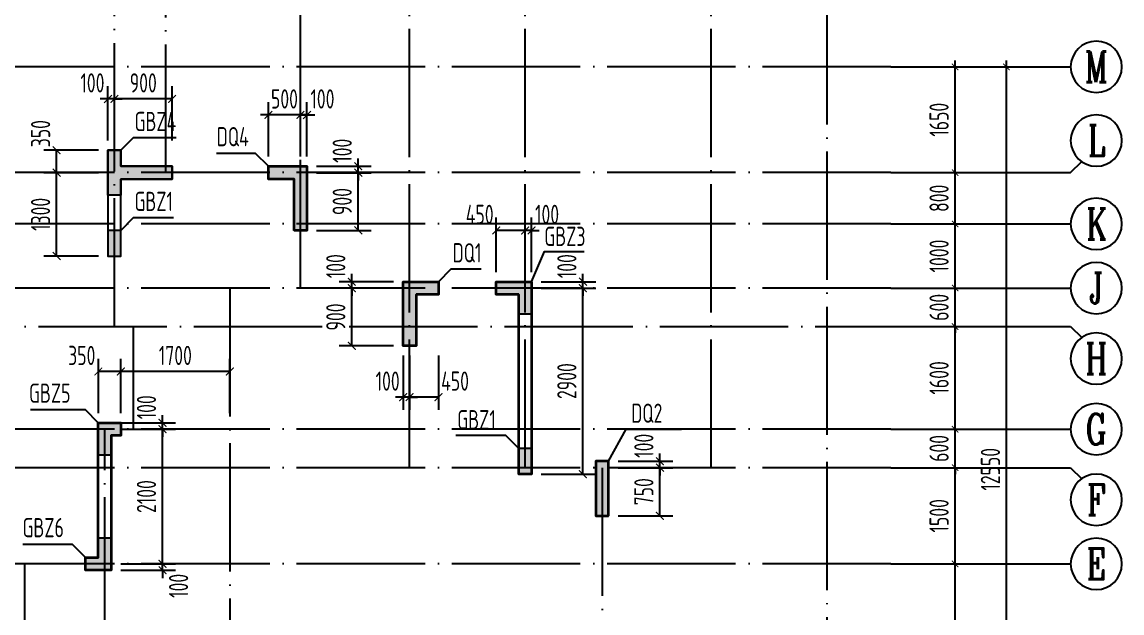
# Model space of a CAD drawing. Extents: x -668857 to 185752, y -270966 to 286822.
# Drawn here: x -280651 to -263512, y -70675 to -61459 of the extents above; entities that cross this region are included whole.
import ezdxf
from ezdxf.enums import TextEntityAlignment as Align

# ---------------------------------------------------------------- set-up
doc = ezdxf.new("R2010")
doc.units = 0
doc.header["$LTSCALE"] = 1000
doc.linetypes.add('DOTE', pattern=[2.42, 2, -0.2, 0.02, -0.2])
doc.layers.get('0').update_dxf_attribs({"linetype": 'CONTINUOUS'})
doc.layers.get('DEFPOINTS').update_dxf_attribs({"linetype": 'CONTINUOUS'})
for name, color, linetype in [('A-AXIS', 1, 'CONTINUOUS'), ('A-DOTE', 10, 'DOTE'), ('AXIS_NUM', 7, 'CONTINUOUS'), ('S-Q墙实线', 6, 'CONTINUOUS'), ('S-Q墙标注', 3, 'CONTINUOUS'), ('S-X详图填充', 252, 'CONTINUOUS'), ('S-X详图实线', 4, 'CONTINUOUS'), ('S-Y一般标注', 3, 'CONTINUOUS'), ('S-Z柱编号', 6, 'CONTINUOUS')]:
    doc.layers.add(name, color=color, linetype=linetype)
doc.styles.add('TSSD_Axis', font='complex.shx', dxfattribs={"width": 0.7, "bigfont": 'hztxt.shx'})
doc.styles.add('TSSD_DIMENSION', font='Tssdeng.shx', dxfattribs={"width": 0.7, "bigfont": 'tssdchn.shx'})
doc.styles.add('TSSD_REIN', font='tssdeng.shx', dxfattribs={"width": 0.7, "height": 300, "bigfont": 'tssdchn.shx'})
doc.styles.add('结构文字', font='zstxt.shx', dxfattribs={"width": 0.7, "bigfont": 'zshz.shx'})
doc.dimstyles.new('STRUCK', dxfattribs={"dimtxt": 400, "dimasz": 121, "dimexe": 200, "dimexo": 150, "dimgap": 115, "dimtad": 1, "dimdec": 0, "dimdsep": 46, "dimtxsty": '结构文字', "dimblk": 'ARCHTICK', "dimcen": 400, "dimclrd": 3, "dimclre": 3, "dimclrt": 7, "dimadec": 0, "dimazin": 0, "dimtfac": 1, "dimtdec": 0, "dimtix": 1, "dimtmove": 2, "dimatfit": 3, "dimldrblk": '_DIMX', "dimfxl": 1, "dimtolj": 1, "dimtzin": 0, "dimarcsym": 0})
doc.dimstyles.new('TSSD_100_100', dxfattribs={"dimtxt": 300, "dimasz": 100, "dimexe": 100, "dimexo": 250, "dimgap": 100, "dimtad": 1, "dimdec": 0, "dimzin": 0, "dimdsep": 46, "dimtxsty": 'TSSD_DIMENSION', "dimblk": 'ARCHTICK', "dimcen": 0, "dimdle": 100, "dimclrt": 7, "dimadec": 0, "dimazin": 0, "dimtfac": 1, "dimtdec": 0, "dimtix": 1, "dimtmove": 2, "dimatfit": 3, "dimldrblk": 'ARCHTICK', "dimfxl": 1, "dimtolj": 1, "dimtzin": 0, "dimarcsym": 0})

# ---------------------------------------------------------------- blocks, each defined once
blk = doc.blocks.new('ts_axno')
at = {"color": 0, "linetype": 'ByBlock', "lineweight": -2}
blk.add_circle((0, 0), 0.5, dxfattribs=at)
at = {"color": 0, "linetype": 'ByBlock', "lineweight": -2, "style": 'TSSD_Axis', "width": 0.7}
blk.add_attdef('A', text='', height=0.6, dxfattribs=at).set_placement((0, 0), align=Align.MIDDLE_CENTER)
blk = doc.blocks.new('_ArchTick')
at = {"color": 0, "linetype": 'ByBlock', "const_width": 0.15}
blk.add_lwpolyline([(-0.5, -0.5), (0.5, 0.5)], dxfattribs=at)
blk = doc.blocks.new('*D208')
at = {"layer": 'DEFPOINTS', "color": 0, "transparency": 16777216}
for p in [(55600, 10900), (56600, 10900), (55600, 9400)]:
    blk.add_point(p, dxfattribs=at)
at = {"layer": 'S-Y一般标注', "color": 0, "lineweight": -2, "transparency": 16777216}
for p, q in [((56600, 9300), (56600, 11000)), ((55850, 10900), (56700, 10900)), ((55850, 9400), (56700, 9400))]:
    blk.add_line(p, q, dxfattribs=at)
at = {"layer": 'S-Y一般标注', "color": 0, "lineweight": -2, "transparency": 16777216, "xscale": 100, "yscale": 100, "zscale": 100}
for p, rotation in [((56600, 10900), 90), ((56600, 9400), 270)]:
    blk.add_blockref('_ArchTick', p, dxfattribs=dict(at, rotation=rotation))
at = {"layer": 'S-Y一般标注', "color": 7, "transparency": 16777216, "insert": (56350, 10150), "char_height": 300, "attachment_point": 5, "rotation": 90, "style": 'TSSD_DIMENSION'}
blk.add_mtext('\\A1;1500', dxfattribs=at)
blk = doc.blocks.new('*D209')
at = {"layer": 'DEFPOINTS', "color": 0, "transparency": 16777216}
for p in [(55600, 11500), (56600, 11500), (55600, 10900)]:
    blk.add_point(p, dxfattribs=at)
at = {"layer": 'S-Y一般标注', "color": 0, "lineweight": -2, "transparency": 16777216}
for p, q in [((55850, 11500), (56700, 11500)), ((56600, 11500), (56600, 11600)), ((56600, 10900), (56600, 11500)), ((55850, 10900), (56700, 10900)), ((56600, 10900), (56600, 10800))]:
    blk.add_line(p, q, dxfattribs=at)
at = {"layer": 'S-Y一般标注', "color": 0, "lineweight": -2, "transparency": 16777216, "xscale": 100, "yscale": 100, "zscale": 100}
for p, rotation in [((56600, 11500), 270), ((56600, 10900), 90)]:
    blk.add_blockref('_ArchTick', p, dxfattribs=dict(at, rotation=rotation))
at = {"layer": 'S-Y一般标注', "color": 7, "transparency": 16777216, "insert": (56350, 11200), "char_height": 300, "attachment_point": 5, "rotation": 90, "style": 'TSSD_DIMENSION'}
blk.add_mtext('\\A1;600', dxfattribs=at)
blk = doc.blocks.new('*D210')
at = {"layer": 'DEFPOINTS', "color": 0, "transparency": 16777216}
for p in [(55600, 13100), (56600, 13100), (55600, 11500)]:
    blk.add_point(p, dxfattribs=at)
at = {"layer": 'S-Y一般标注', "color": 0, "lineweight": -2, "transparency": 16777216}
for p, q in [((56600, 11400), (56600, 13200)), ((55850, 13100), (56700, 13100)), ((55850, 11500), (56700, 11500))]:
    blk.add_line(p, q, dxfattribs=at)
at = {"layer": 'S-Y一般标注', "color": 0, "lineweight": -2, "transparency": 16777216, "xscale": 100, "yscale": 100, "zscale": 100}
for p, rotation in [((56600, 13100), 90), ((56600, 11500), 270)]:
    blk.add_blockref('_ArchTick', p, dxfattribs=dict(at, rotation=rotation))
at = {"layer": 'S-Y一般标注', "color": 7, "transparency": 16777216, "insert": (56350, 12300), "char_height": 300, "attachment_point": 5, "rotation": 90, "style": 'TSSD_DIMENSION'}
blk.add_mtext('\\A1;1600', dxfattribs=at)
blk = doc.blocks.new('*D211')
at = {"layer": 'DEFPOINTS', "color": 0, "transparency": 16777216}
for p in [(55600, 13700), (56600, 13700), (55600, 13100)]:
    blk.add_point(p, dxfattribs=at)
at = {"layer": 'S-Y一般标注', "color": 0, "lineweight": -2, "transparency": 16777216}
for p, q in [((56600, 13700), (56600, 13800)), ((55850, 13700), (56700, 13700)), ((56600, 13100), (56600, 13700)), ((55850, 13100), (56700, 13100)), ((56600, 13100), (56600, 13000))]:
    blk.add_line(p, q, dxfattribs=at)
at = {"layer": 'S-Y一般标注', "color": 0, "lineweight": -2, "transparency": 16777216, "xscale": 100, "yscale": 100, "zscale": 100}
for p, rotation in [((56600, 13700), 270), ((56600, 13100), 90)]:
    blk.add_blockref('_ArchTick', p, dxfattribs=dict(at, rotation=rotation))
at = {"layer": 'S-Y一般标注', "color": 7, "transparency": 16777216, "insert": (56350, 13400), "char_height": 300, "attachment_point": 5, "rotation": 90, "style": 'TSSD_DIMENSION'}
blk.add_mtext('\\A1;600', dxfattribs=at)
blk = doc.blocks.new('*D212')
at = {"layer": 'DEFPOINTS', "color": 0, "transparency": 16777216}
for p in [(55600, 14700), (56600, 14700), (55600, 13700)]:
    blk.add_point(p, dxfattribs=at)
at = {"layer": 'S-Y一般标注', "color": 0, "lineweight": -2, "transparency": 16777216}
for p, q in [((56600, 13600), (56600, 14800)), ((55850, 14700), (56700, 14700)), ((55850, 13700), (56700, 13700))]:
    blk.add_line(p, q, dxfattribs=at)
at = {"layer": 'S-Y一般标注', "color": 0, "lineweight": -2, "transparency": 16777216, "xscale": 100, "yscale": 100, "zscale": 100}
for p, rotation in [((56600, 14700), 90), ((56600, 13700), 270)]:
    blk.add_blockref('_ArchTick', p, dxfattribs=dict(at, rotation=rotation))
at = {"layer": 'S-Y一般标注', "color": 7, "transparency": 16777216, "insert": (56350, 14200), "char_height": 300, "attachment_point": 5, "rotation": 90, "style": 'TSSD_DIMENSION'}
blk.add_mtext('\\A1;1000', dxfattribs=at)
blk = doc.blocks.new('*D213')
at = {"layer": 'DEFPOINTS', "color": 0, "transparency": 16777216}
for p in [(55600, 17150), (57400, 17150), (55600, 4600)]:
    blk.add_point(p, dxfattribs=at)
at = {"layer": 'S-Y一般标注', "color": 0, "lineweight": -2, "transparency": 16777216}
for p, q in [((55850, 17150), (57500, 17150)), ((57400, 4500), (57400, 17250)), ((55850, 4600), (57500, 4600))]:
    blk.add_line(p, q, dxfattribs=at)
at = {"layer": 'S-Y一般标注', "color": 0, "lineweight": -2, "transparency": 16777216, "xscale": 100, "yscale": 100, "zscale": 100}
for p, rotation in [((57400, 17150), 90), ((57400, 4600), 270)]:
    blk.add_blockref('_ArchTick', p, dxfattribs=dict(at, rotation=rotation))
at = {"layer": 'S-Y一般标注', "color": 7, "transparency": 16777216, "insert": (57150, 10875), "char_height": 300, "attachment_point": 5, "rotation": 90, "style": 'TSSD_DIMENSION'}
blk.add_mtext('\\A1;12550', dxfattribs=at)
blk = doc.blocks.new('*D214')
at = {"layer": 'DEFPOINTS', "color": 0, "transparency": 16777216}
for p in [(55600, 15500), (56600, 15500), (55600, 14700)]:
    blk.add_point(p, dxfattribs=at)
at = {"layer": 'S-Y一般标注', "color": 0, "lineweight": -2, "transparency": 16777216}
for p, q in [((56600, 14600), (56600, 15600)), ((55850, 15500), (56700, 15500)), ((55850, 14700), (56700, 14700))]:
    blk.add_line(p, q, dxfattribs=at)
at = {"layer": 'S-Y一般标注', "color": 0, "lineweight": -2, "transparency": 16777216, "xscale": 100, "yscale": 100, "zscale": 100}
for p, rotation in [((56600, 15500), 90), ((56600, 14700), 270)]:
    blk.add_blockref('_ArchTick', p, dxfattribs=dict(at, rotation=rotation))
at = {"layer": 'S-Y一般标注', "color": 7, "transparency": 16777216, "insert": (56350, 15100), "char_height": 300, "attachment_point": 5, "rotation": 90, "style": 'TSSD_DIMENSION'}
blk.add_mtext('\\A1;800', dxfattribs=at)
blk = doc.blocks.new('*D216')
at = {"layer": 'DEFPOINTS', "color": 0, "transparency": 16777216}
for p in [(55600, 9400), (56600, 9400), (55600, 6400)]:
    blk.add_point(p, dxfattribs=at)
at = {"layer": 'S-Y一般标注', "color": 0, "lineweight": -2, "transparency": 16777216}
for p, q in [((56600, 6300), (56600, 9500)), ((55850, 9400), (56700, 9400)), ((55850, 6400), (56700, 6400))]:
    blk.add_line(p, q, dxfattribs=at)
at = {"layer": 'S-Y一般标注', "color": 0, "lineweight": -2, "transparency": 16777216, "xscale": 100, "yscale": 100, "zscale": 100}
for p, rotation in [((56600, 9400), 90), ((56600, 6400), 270)]:
    blk.add_blockref('_ArchTick', p, dxfattribs=dict(at, rotation=rotation))
at = {"layer": 'S-Y一般标注', "color": 7, "transparency": 16777216, "insert": (56350, 7900), "char_height": 300, "attachment_point": 5, "rotation": 90, "style": 'TSSD_DIMENSION'}
blk.add_mtext('\\A1;3000', dxfattribs=at)
blk = doc.blocks.new('*D217')
at = {"layer": 'DEFPOINTS', "color": 0, "transparency": 16777216}
for p in [(55600, 17150), (56600, 17150), (55600, 15500)]:
    blk.add_point(p, dxfattribs=at)
at = {"layer": 'S-Y一般标注', "color": 0, "lineweight": -2, "transparency": 16777216}
for p, q in [((55850, 17150), (56700, 17150)), ((56600, 15400), (56600, 17250)), ((55850, 15500), (56700, 15500))]:
    blk.add_line(p, q, dxfattribs=at)
at = {"layer": 'S-Y一般标注', "color": 0, "lineweight": -2, "transparency": 16777216, "xscale": 100, "yscale": 100, "zscale": 100}
for p, rotation in [((56600, 17150), 90), ((56600, 15500), 270)]:
    blk.add_blockref('_ArchTick', p, dxfattribs=dict(at, rotation=rotation))
at = {"layer": 'S-Y一般标注', "color": 7, "transparency": 16777216, "insert": (56350, 16325), "char_height": 300, "attachment_point": 5, "rotation": 90, "style": 'TSSD_DIMENSION'}
blk.add_mtext('\\A1;1650', dxfattribs=at)
blk = doc.blocks.new('*D3540')
at = {"layer": 'DEFPOINTS', "color": 0, "transparency": 16777216}
for p in [(-272712, -65609), (-271912, -65609), (-272712, -68509)]:
    blk.add_point(p, dxfattribs=at)
at = {"layer": 'S-Q墙标注', "color": 3, "lineweight": -2, "transparency": 16777216}
for p, q in [((-272562, -65609), (-271712, -65609)), ((-271912, -68509), (-271912, -65609)), ((-272562, -68509), (-271712, -68509))]:
    blk.add_line(p, q, dxfattribs=at)
at = {"layer": 'S-Q墙标注', "color": 3, "lineweight": -2, "transparency": 16777216, "xscale": 121, "yscale": 121, "zscale": 121}
for p, rotation in [((-271912, -65609), 90), ((-271912, -68509), 270)]:
    blk.add_blockref('_ArchTick', p, dxfattribs=dict(at, rotation=rotation))
at = {"layer": 'S-Q墙标注', "color": 7, "transparency": 16777216, "insert": (-272162, -67059), "char_height": 300, "attachment_point": 5, "rotation": 90, "style": 'TSSD_REIN'}
blk.add_mtext('\\A1;2900', dxfattribs=at)
blk = doc.blocks.new('_DIMX')
blk.add_line((-150, 0), (150, 0))
at = {"const_width": 50}
blk.add_lwpolyline([(-70, -70), (70, 70)], dxfattribs=at)
blk = doc.blocks.new('*D3541')
at = {"layer": 'DEFPOINTS', "color": 0, "transparency": 16777216}
for p in [(-272712, -65509), (-272712, -65609), (-271912, -65509)]:
    blk.add_point(p, dxfattribs=at)
at = {"layer": 'S-Q墙标注', "color": 3, "lineweight": -2, "transparency": 16777216}
for p, q in [((-271912, -65509), (-271912, -65388)), ((-272562, -65509), (-271712, -65509)), ((-272562, -65609), (-271712, -65609)), ((-271912, -65609), (-271912, -65509)), ((-271912, -65609), (-271912, -65730))]:
    blk.add_line(p, q, dxfattribs=at)
at = {"layer": 'S-Q墙标注', "color": 3, "lineweight": -2, "transparency": 16777216, "xscale": 121, "yscale": 121, "zscale": 121}
for p, rotation in [((-271912, -65509), 270), ((-271912, -65609), 90)]:
    blk.add_blockref('_ArchTick', p, dxfattribs=dict(at, rotation=rotation))
at = {"layer": 'S-Q墙标注', "color": 7, "transparency": 16777216, "insert": (-272162, -65267), "char_height": 300, "attachment_point": 5, "rotation": 90, "style": 'TSSD_REIN'}
blk.add_mtext('\\A1;100', dxfattribs=at)
blk = doc.blocks.new('*D3542')
at = {"layer": 'DEFPOINTS', "color": 0, "transparency": 16777216}
for p in [(-272812, -64709), (-272812, -65509), (-272712, -65509)]:
    blk.add_point(p, dxfattribs=at)
at = {"layer": 'S-Q墙标注', "color": 3, "lineweight": -2, "transparency": 16777216}
for p, q in [((-272812, -65359), (-272812, -64509)), ((-272712, -65359), (-272712, -64509)), ((-272812, -64709), (-272933, -64709)), ((-272712, -64709), (-272812, -64709)), ((-272712, -64709), (-272591, -64709))]:
    blk.add_line(p, q, dxfattribs=at)
at = {"layer": 'S-Q墙标注', "color": 3, "lineweight": -2, "transparency": 16777216, "xscale": 121, "yscale": 121, "zscale": 121}
blk.add_blockref('_ArchTick', (-272812, -64709), dxfattribs=at)
at = {"layer": 'S-Q墙标注', "color": 3, "lineweight": -2, "transparency": 16777216, "xscale": 121, "yscale": 121, "zscale": 121, "rotation": 180}
blk.add_blockref('_ArchTick', (-272712, -64709), dxfattribs=at)
at = {"layer": 'S-Q墙标注', "color": 7, "transparency": 16777216, "insert": (-272470, -64459), "char_height": 300, "attachment_point": 5, "style": 'TSSD_REIN'}
blk.add_mtext('\\A1;100', dxfattribs=at)
blk = doc.blocks.new('*D3543')
at = {"layer": 'DEFPOINTS', "color": 0, "transparency": 16777216}
for p in [(-273262, -64709), (-273262, -65509), (-272812, -65509)]:
    blk.add_point(p, dxfattribs=at)
at = {"layer": 'S-Q墙标注', "color": 3, "lineweight": -2, "transparency": 16777216}
for p, q in [((-273262, -65359), (-273262, -64509)), ((-272812, -65359), (-272812, -64509)), ((-272812, -64709), (-273262, -64709))]:
    blk.add_line(p, q, dxfattribs=at)
at = {"layer": 'S-Q墙标注', "color": 3, "lineweight": -2, "transparency": 16777216, "xscale": 121, "yscale": 121, "zscale": 121, "rotation": 180}
blk.add_blockref('_ArchTick', (-273262, -64709), dxfattribs=at)
at = {"layer": 'S-Q墙标注', "color": 3, "lineweight": -2, "transparency": 16777216, "xscale": 121, "yscale": 121, "zscale": 121}
blk.add_blockref('_ArchTick', (-272812, -64709), dxfattribs=at)
at = {"layer": 'S-Q墙标注', "color": 7, "transparency": 16777216, "insert": (-273520, -64459), "char_height": 300, "attachment_point": 5, "style": 'TSSD_REIN'}
blk.add_mtext('\\A1;450', dxfattribs=at)
blk = doc.blocks.new('*D3544')
at = {"layer": 'DEFPOINTS', "color": 0, "transparency": 16777216}
for p in [(-275512, -65609), (-274712, -65609), (-274712, -66509)]:
    blk.add_point(p, dxfattribs=at)
at = {"layer": 'S-Q墙标注', "color": 3, "lineweight": -2, "transparency": 16777216}
for p, q in [((-274862, -65609), (-275712, -65609)), ((-275512, -66509), (-275512, -65609)), ((-274862, -66509), (-275712, -66509))]:
    blk.add_line(p, q, dxfattribs=at)
at = {"layer": 'S-Q墙标注', "color": 3, "lineweight": -2, "transparency": 16777216, "xscale": 121, "yscale": 121, "zscale": 121}
for p, rotation in [((-275512, -65609), 90), ((-275512, -66509), 270)]:
    blk.add_blockref('_ArchTick', p, dxfattribs=dict(at, rotation=rotation))
at = {"layer": 'S-Q墙标注', "color": 7, "transparency": 16777216, "insert": (-275762, -66059), "char_height": 300, "attachment_point": 5, "rotation": 90, "style": 'TSSD_REIN'}
blk.add_mtext('\\A1;900', dxfattribs=at)
blk = doc.blocks.new('*D3545')
at = {"layer": 'DEFPOINTS', "color": 0, "transparency": 16777216}
for p in [(-275512, -65509), (-274712, -65509), (-274712, -65609)]:
    blk.add_point(p, dxfattribs=at)
at = {"layer": 'S-Q墙标注', "color": 3, "lineweight": -2, "transparency": 16777216}
for p, q in [((-275512, -65509), (-275512, -65388)), ((-274862, -65509), (-275712, -65509)), ((-274862, -65609), (-275712, -65609)), ((-275512, -65609), (-275512, -65509)), ((-275512, -65609), (-275512, -65730))]:
    blk.add_line(p, q, dxfattribs=at)
at = {"layer": 'S-Q墙标注', "color": 3, "lineweight": -2, "transparency": 16777216, "xscale": 121, "yscale": 121, "zscale": 121}
for p, rotation in [((-275512, -65509), 270), ((-275512, -65609), 90)]:
    blk.add_blockref('_ArchTick', p, dxfattribs=dict(at, rotation=rotation))
at = {"layer": 'S-Q墙标注', "color": 7, "transparency": 16777216, "insert": (-275762, -65267), "char_height": 300, "attachment_point": 5, "rotation": 90, "style": 'TSSD_REIN'}
blk.add_mtext('\\A1;100', dxfattribs=at)
blk = doc.blocks.new('*D3546')
at = {"layer": 'DEFPOINTS', "color": 0, "transparency": 16777216}
for p in [(-274612, -66509), (-274162, -66509), (-274612, -67309)]:
    blk.add_point(p, dxfattribs=at)
at = {"layer": 'S-Q墙标注', "color": 3, "lineweight": -2, "transparency": 16777216}
for p, q in [((-274612, -66659), (-274612, -67509)), ((-274162, -66659), (-274162, -67509)), ((-274162, -67309), (-274612, -67309))]:
    blk.add_line(p, q, dxfattribs=at)
at = {"layer": 'S-Q墙标注', "color": 3, "lineweight": -2, "transparency": 16777216, "xscale": 121, "yscale": 121, "zscale": 121, "rotation": 180}
blk.add_blockref('_ArchTick', (-274612, -67309), dxfattribs=at)
at = {"layer": 'S-Q墙标注', "color": 3, "lineweight": -2, "transparency": 16777216, "xscale": 121, "yscale": 121, "zscale": 121}
blk.add_blockref('_ArchTick', (-274162, -67309), dxfattribs=at)
at = {"layer": 'S-Q墙标注', "color": 7, "transparency": 16777216, "insert": (-273904, -67059), "char_height": 300, "attachment_point": 5, "style": 'TSSD_REIN'}
blk.add_mtext('\\A1;450', dxfattribs=at)
blk = doc.blocks.new('*D3547')
at = {"layer": 'DEFPOINTS', "color": 0, "transparency": 16777216}
for p in [(-274712, -66509), (-274612, -66509), (-274712, -67309)]:
    blk.add_point(p, dxfattribs=at)
at = {"layer": 'S-Q墙标注', "color": 3, "lineweight": -2, "transparency": 16777216}
for p, q in [((-274712, -66659), (-274712, -67509)), ((-274612, -66659), (-274612, -67509)), ((-274712, -67309), (-274833, -67309)), ((-274612, -67309), (-274712, -67309)), ((-274612, -67309), (-274491, -67309))]:
    blk.add_line(p, q, dxfattribs=at)
at = {"layer": 'S-Q墙标注', "color": 3, "lineweight": -2, "transparency": 16777216, "xscale": 121, "yscale": 121, "zscale": 121}
blk.add_blockref('_ArchTick', (-274712, -67309), dxfattribs=at)
at = {"layer": 'S-Q墙标注', "color": 3, "lineweight": -2, "transparency": 16777216, "xscale": 121, "yscale": 121, "zscale": 121, "rotation": 180}
blk.add_blockref('_ArchTick', (-274612, -67309), dxfattribs=at)
at = {"layer": 'S-Q墙标注', "color": 7, "transparency": 16777216, "insert": (-274954, -67059), "char_height": 300, "attachment_point": 5, "style": 'TSSD_REIN'}
blk.add_mtext('\\A1;100', dxfattribs=at)
blk = doc.blocks.new('*D3548')
at = {"layer": 'DEFPOINTS', "color": 0, "transparency": 16777216}
for p in [(-276212, -63809), (-275412, -63809), (-276212, -64709)]:
    blk.add_point(p, dxfattribs=at)
at = {"layer": 'S-Q墙标注', "color": 3, "lineweight": -2, "transparency": 16777216}
for p, q in [((-276062, -63809), (-275212, -63809)), ((-275412, -64709), (-275412, -63809)), ((-276062, -64709), (-275212, -64709))]:
    blk.add_line(p, q, dxfattribs=at)
at = {"layer": 'S-Q墙标注', "color": 3, "lineweight": -2, "transparency": 16777216, "xscale": 121, "yscale": 121, "zscale": 121}
for p, rotation in [((-275412, -63809), 90), ((-275412, -64709), 270)]:
    blk.add_blockref('_ArchTick', p, dxfattribs=dict(at, rotation=rotation))
at = {"layer": 'S-Q墙标注', "color": 7, "transparency": 16777216, "insert": (-275662, -64259), "char_height": 300, "attachment_point": 5, "rotation": 90, "style": 'TSSD_REIN'}
blk.add_mtext('\\A1;900', dxfattribs=at)
blk = doc.blocks.new('*D3549')
at = {"layer": 'DEFPOINTS', "color": 0, "transparency": 16777216}
for p in [(-276212, -63709), (-275412, -63709), (-276212, -63809)]:
    blk.add_point(p, dxfattribs=at)
at = {"layer": 'S-Q墙标注', "color": 3, "lineweight": -2, "transparency": 16777216}
for p, q in [((-276062, -63709), (-275212, -63709)), ((-275412, -63709), (-275412, -63588)), ((-275412, -63809), (-275412, -63709)), ((-276062, -63809), (-275212, -63809)), ((-275412, -63809), (-275412, -63930))]:
    blk.add_line(p, q, dxfattribs=at)
at = {"layer": 'S-Q墙标注', "color": 3, "lineweight": -2, "transparency": 16777216, "xscale": 121, "yscale": 121, "zscale": 121}
for p, rotation in [((-275412, -63709), 270), ((-275412, -63809), 90)]:
    blk.add_blockref('_ArchTick', p, dxfattribs=dict(at, rotation=rotation))
at = {"layer": 'S-Q墙标注', "color": 7, "transparency": 16777216, "insert": (-275662, -63467), "char_height": 300, "attachment_point": 5, "rotation": 90, "style": 'TSSD_REIN'}
blk.add_mtext('\\A1;100', dxfattribs=at)
blk = doc.blocks.new('*D3550')
at = {"layer": 'DEFPOINTS', "color": 0, "transparency": 16777216}
for p in [(-276312, -62909), (-276312, -63709), (-276212, -63709)]:
    blk.add_point(p, dxfattribs=at)
at = {"layer": 'S-Q墙标注', "color": 3, "lineweight": -2, "transparency": 16777216}
for p, q in [((-276312, -63559), (-276312, -62709)), ((-276212, -63559), (-276212, -62709)), ((-276312, -62909), (-276433, -62909)), ((-276212, -62909), (-276312, -62909)), ((-276212, -62909), (-276091, -62909))]:
    blk.add_line(p, q, dxfattribs=at)
at = {"layer": 'S-Q墙标注', "color": 3, "lineweight": -2, "transparency": 16777216, "xscale": 121, "yscale": 121, "zscale": 121}
blk.add_blockref('_ArchTick', (-276312, -62909), dxfattribs=at)
at = {"layer": 'S-Q墙标注', "color": 3, "lineweight": -2, "transparency": 16777216, "xscale": 121, "yscale": 121, "zscale": 121, "rotation": 180}
blk.add_blockref('_ArchTick', (-276212, -62909), dxfattribs=at)
at = {"layer": 'S-Q墙标注', "color": 7, "transparency": 16777216, "insert": (-275970, -62659), "char_height": 300, "attachment_point": 5, "style": 'TSSD_REIN'}
blk.add_mtext('\\A1;100', dxfattribs=at)
blk = doc.blocks.new('*D3551')
at = {"layer": 'DEFPOINTS', "color": 0, "transparency": 16777216}
for p in [(-276812, -62909), (-276812, -63709), (-276312, -63709)]:
    blk.add_point(p, dxfattribs=at)
at = {"layer": 'S-Q墙标注', "color": 3, "lineweight": -2, "transparency": 16777216}
for p, q in [((-276812, -63559), (-276812, -62709)), ((-276312, -63559), (-276312, -62709)), ((-276812, -62909), (-276933, -62909)), ((-276312, -62909), (-276812, -62909)), ((-276312, -62909), (-276191, -62909))]:
    blk.add_line(p, q, dxfattribs=at)
at = {"layer": 'S-Q墙标注', "color": 3, "lineweight": -2, "transparency": 16777216, "xscale": 121, "yscale": 121, "zscale": 121}
blk.add_blockref('_ArchTick', (-276812, -62909), dxfattribs=at)
at = {"layer": 'S-Q墙标注', "color": 3, "lineweight": -2, "transparency": 16777216, "xscale": 121, "yscale": 121, "zscale": 121, "rotation": 180}
blk.add_blockref('_ArchTick', (-276312, -62909), dxfattribs=at)
at = {"layer": 'S-Q墙标注', "color": 7, "transparency": 16777216, "insert": (-276562, -62659), "char_height": 300, "attachment_point": 5, "style": 'TSSD_REIN'}
blk.add_mtext('\\A1;500', dxfattribs=at)
blk = doc.blocks.new('*D3552')
at = {"layer": 'DEFPOINTS', "color": 0, "transparency": 16777216}
for p in [(-279262, -69909), (-278462, -69909), (-279262, -70009)]:
    blk.add_point(p, dxfattribs=at)
at = {"layer": 'S-Q墙标注', "color": 3, "lineweight": -2, "transparency": 16777216}
for p, q in [((-279112, -69909), (-278262, -69909)), ((-278462, -69909), (-278462, -69788)), ((-278462, -70009), (-278462, -69909)), ((-279112, -70009), (-278262, -70009)), ((-278462, -70009), (-278462, -70130))]:
    blk.add_line(p, q, dxfattribs=at)
at = {"layer": 'S-Q墙标注', "color": 3, "lineweight": -2, "transparency": 16777216, "xscale": 121, "yscale": 121, "zscale": 121}
for p, rotation in [((-278462, -69909), 270), ((-278462, -70009), 90)]:
    blk.add_blockref('_ArchTick', p, dxfattribs=dict(at, rotation=rotation))
at = {"layer": 'S-Q墙标注', "color": 7, "transparency": 16777216, "insert": (-278212, -70251), "char_height": 300, "attachment_point": 5, "rotation": 90, "style": 'TSSD_REIN'}
blk.add_mtext('\\A1;100', dxfattribs=at)
blk = doc.blocks.new('*D3553')
at = {"layer": 'DEFPOINTS', "color": 0, "transparency": 16777216}
for p in [(-279262, -67809), (-278462, -67809), (-279262, -69909)]:
    blk.add_point(p, dxfattribs=at)
at = {"layer": 'S-Q墙标注', "color": 3, "lineweight": -2, "transparency": 16777216}
for p, q in [((-279112, -67809), (-278262, -67809)), ((-278462, -69909), (-278462, -67809)), ((-279112, -69909), (-278262, -69909))]:
    blk.add_line(p, q, dxfattribs=at)
at = {"layer": 'S-Q墙标注', "color": 3, "lineweight": -2, "transparency": 16777216, "xscale": 121, "yscale": 121, "zscale": 121}
for p, rotation in [((-278462, -67809), 90), ((-278462, -69909), 270)]:
    blk.add_blockref('_ArchTick', p, dxfattribs=dict(at, rotation=rotation))
at = {"layer": 'S-Q墙标注', "color": 7, "transparency": 16777216, "insert": (-278712, -68859), "char_height": 300, "attachment_point": 5, "rotation": 90, "style": 'TSSD_REIN'}
blk.add_mtext('\\A1;2100', dxfattribs=at)
blk = doc.blocks.new('*D3554')
at = {"layer": 'DEFPOINTS', "color": 0, "transparency": 16777216}
for p in [(-279262, -67709), (-279262, -67809), (-278462, -67709)]:
    blk.add_point(p, dxfattribs=at)
at = {"layer": 'S-Q墙标注', "color": 3, "lineweight": -2, "transparency": 16777216}
for p, q in [((-278462, -67709), (-278462, -67588)), ((-279112, -67709), (-278262, -67709)), ((-279112, -67809), (-278262, -67809)), ((-278462, -67809), (-278462, -67709)), ((-278462, -67809), (-278462, -67930))]:
    blk.add_line(p, q, dxfattribs=at)
at = {"layer": 'S-Q墙标注', "color": 3, "lineweight": -2, "transparency": 16777216, "xscale": 121, "yscale": 121, "zscale": 121}
for p, rotation in [((-278462, -67709), 270), ((-278462, -67809), 90)]:
    blk.add_blockref('_ArchTick', p, dxfattribs=dict(at, rotation=rotation))
at = {"layer": 'S-Q墙标注', "color": 7, "transparency": 16777216, "insert": (-278712, -67467), "char_height": 300, "attachment_point": 5, "rotation": 90, "style": 'TSSD_REIN'}
blk.add_mtext('\\A1;100', dxfattribs=at)
blk = doc.blocks.new('*D3596')
at = {"layer": 'DEFPOINTS', "color": 0, "transparency": 16777216}
for p in [(-271512, -68309), (-270712, -68309), (-271512, -68409)]:
    blk.add_point(p, dxfattribs=at)
at = {"layer": 'S-Q墙标注', "color": 3, "lineweight": -2, "transparency": 16777216}
for p, q in [((-270712, -68309), (-270712, -68188)), ((-271362, -68309), (-270512, -68309)), ((-270712, -68409), (-270712, -68309)), ((-271362, -68409), (-270512, -68409)), ((-270712, -68409), (-270712, -68530))]:
    blk.add_line(p, q, dxfattribs=at)
at = {"layer": 'S-Q墙标注', "color": 3, "lineweight": -2, "transparency": 16777216, "xscale": 121, "yscale": 121, "zscale": 121}
for p, rotation in [((-270712, -68309), 270), ((-270712, -68409), 90)]:
    blk.add_blockref('_ArchTick', p, dxfattribs=dict(at, rotation=rotation))
at = {"layer": 'S-Q墙标注', "color": 7, "transparency": 16777216, "insert": (-270962, -68067), "char_height": 300, "attachment_point": 5, "rotation": 90, "style": 'TSSD_REIN'}
blk.add_mtext('\\A1;100', dxfattribs=at)
blk = doc.blocks.new('*D3597')
at = {"layer": 'DEFPOINTS', "color": 0, "transparency": 16777216}
for p in [(-271512, -68409), (-270712, -68409), (-271512, -69159)]:
    blk.add_point(p, dxfattribs=at)
at = {"layer": 'S-Q墙标注', "color": 3, "lineweight": -2, "transparency": 16777216}
for p, q in [((-271362, -68409), (-270512, -68409)), ((-270712, -69159), (-270712, -68409)), ((-271362, -69159), (-270512, -69159))]:
    blk.add_line(p, q, dxfattribs=at)
at = {"layer": 'S-Q墙标注', "color": 3, "lineweight": -2, "transparency": 16777216, "xscale": 121, "yscale": 121, "zscale": 121}
for p, rotation in [((-270712, -68409), 90), ((-270712, -69159), 270)]:
    blk.add_blockref('_ArchTick', p, dxfattribs=dict(at, rotation=rotation))
at = {"layer": 'S-Q墙标注', "color": 7, "transparency": 16777216, "insert": (-270962, -68784), "char_height": 300, "attachment_point": 5, "rotation": 90, "style": 'TSSD_REIN'}
blk.add_mtext('\\A1;750', dxfattribs=at)
blk = doc.blocks.new('*D3618')
at = {"layer": 'DEFPOINTS', "color": 0, "transparency": 16777216}
for p in [(-279462, -66909), (-279462, -67709), (-279112, -67709)]:
    blk.add_point(p, dxfattribs=at)
at = {"layer": 'S-Q墙标注', "color": 3, "lineweight": -2, "transparency": 16777216}
for p, q in [((-279462, -67559), (-279462, -66709)), ((-279112, -67559), (-279112, -66709)), ((-279112, -66909), (-279462, -66909))]:
    blk.add_line(p, q, dxfattribs=at)
at = {"layer": 'S-Q墙标注', "color": 3, "lineweight": -2, "transparency": 16777216, "xscale": 121, "yscale": 121, "zscale": 121, "rotation": 180}
blk.add_blockref('_ArchTick', (-279462, -66909), dxfattribs=at)
at = {"layer": 'S-Q墙标注', "color": 3, "lineweight": -2, "transparency": 16777216, "xscale": 121, "yscale": 121, "zscale": 121}
blk.add_blockref('_ArchTick', (-279112, -66909), dxfattribs=at)
at = {"layer": 'S-Q墙标注', "color": 7, "transparency": 16777216, "insert": (-279720, -66659), "char_height": 300, "attachment_point": 5, "style": 'TSSD_REIN'}
blk.add_mtext('\\A1;350', dxfattribs=at)
blk = doc.blocks.new('*D3619')
at = {"layer": 'DEFPOINTS', "color": 0, "transparency": 16777216}
for p in [(-279112, -66909), (-279112, -67709), (-277412, -67709)]:
    blk.add_point(p, dxfattribs=at)
at = {"layer": 'S-Q墙标注', "color": 3, "lineweight": -2, "transparency": 16777216}
for p, q in [((-279112, -67559), (-279112, -66709)), ((-277412, -67559), (-277412, -66709)), ((-277412, -66909), (-279112, -66909))]:
    blk.add_line(p, q, dxfattribs=at)
at = {"layer": 'S-Q墙标注', "color": 3, "lineweight": -2, "transparency": 16777216, "xscale": 121, "yscale": 121, "zscale": 121, "rotation": 180}
blk.add_blockref('_ArchTick', (-279112, -66909), dxfattribs=at)
at = {"layer": 'S-Q墙标注', "color": 3, "lineweight": -2, "transparency": 16777216, "xscale": 121, "yscale": 121, "zscale": 121}
blk.add_blockref('_ArchTick', (-277412, -66909), dxfattribs=at)
at = {"layer": 'S-Q墙标注', "color": 7, "transparency": 16777216, "insert": (-278262, -66659), "char_height": 300, "attachment_point": 5, "style": 'TSSD_REIN'}
blk.add_mtext('\\A1;1700', dxfattribs=at)
blk = doc.blocks.new('*D3756')
at = {"layer": 'DEFPOINTS', "color": 0, "transparency": 16777216}
for p in [(-280112, -63809), (-279312, -63809), (-279312, -65109)]:
    blk.add_point(p, dxfattribs=at)
at = {"layer": 'S-Q墙标注', "color": 3, "lineweight": -2, "transparency": 16777216}
for p, q in [((-279462, -63809), (-280312, -63809)), ((-280112, -65109), (-280112, -63809)), ((-279462, -65109), (-280312, -65109))]:
    blk.add_line(p, q, dxfattribs=at)
at = {"layer": 'S-Q墙标注', "color": 3, "lineweight": -2, "transparency": 16777216, "xscale": 121, "yscale": 121, "zscale": 121}
for p, rotation in [((-280112, -63809), 90), ((-280112, -65109), 270)]:
    blk.add_blockref('_ArchTick', p, dxfattribs=dict(at, rotation=rotation))
at = {"layer": 'S-Q墙标注', "color": 7, "transparency": 16777216, "insert": (-280362, -64459), "char_height": 300, "attachment_point": 5, "rotation": 90, "style": 'TSSD_REIN'}
blk.add_mtext('\\A1;1300', dxfattribs=at)
blk = doc.blocks.new('*D3757')
at = {"layer": 'DEFPOINTS', "color": 0, "transparency": 16777216}
for p in [(-280112, -63459), (-279312, -63459), (-279312, -63809)]:
    blk.add_point(p, dxfattribs=at)
at = {"layer": 'S-Q墙标注', "color": 3, "lineweight": -2, "transparency": 16777216}
for p, q in [((-279462, -63459), (-280312, -63459)), ((-280112, -63809), (-280112, -63459)), ((-279462, -63809), (-280312, -63809))]:
    blk.add_line(p, q, dxfattribs=at)
at = {"layer": 'S-Q墙标注', "color": 3, "lineweight": -2, "transparency": 16777216, "xscale": 121, "yscale": 121, "zscale": 121}
for p, rotation in [((-280112, -63459), 90), ((-280112, -63809), 270)]:
    blk.add_blockref('_ArchTick', p, dxfattribs=dict(at, rotation=rotation))
at = {"layer": 'S-Q墙标注', "color": 7, "transparency": 16777216, "insert": (-280362, -63201), "char_height": 300, "attachment_point": 5, "rotation": 90, "style": 'TSSD_REIN'}
blk.add_mtext('\\A1;350', dxfattribs=at)
blk = doc.blocks.new('*D3758')
at = {"layer": 'DEFPOINTS', "color": 0, "transparency": 16777216}
for p in [(-279212, -62659), (-279212, -63459), (-278312, -63459)]:
    blk.add_point(p, dxfattribs=at)
at = {"layer": 'S-Q墙标注', "color": 3, "lineweight": -2, "transparency": 16777216}
for p, q in [((-279212, -63309), (-279212, -62459)), ((-278312, -63309), (-278312, -62459)), ((-278312, -62659), (-279212, -62659))]:
    blk.add_line(p, q, dxfattribs=at)
at = {"layer": 'S-Q墙标注', "color": 3, "lineweight": -2, "transparency": 16777216, "xscale": 121, "yscale": 121, "zscale": 121, "rotation": 180}
blk.add_blockref('_ArchTick', (-279212, -62659), dxfattribs=at)
at = {"layer": 'S-Q墙标注', "color": 3, "lineweight": -2, "transparency": 16777216, "xscale": 121, "yscale": 121, "zscale": 121}
blk.add_blockref('_ArchTick', (-278312, -62659), dxfattribs=at)
at = {"layer": 'S-Q墙标注', "color": 7, "transparency": 16777216, "insert": (-278762, -62409), "char_height": 300, "attachment_point": 5, "style": 'TSSD_REIN'}
blk.add_mtext('\\A1;900', dxfattribs=at)
blk = doc.blocks.new('*D3759')
at = {"layer": 'DEFPOINTS', "color": 0, "transparency": 16777216}
for p in [(-279312, -62659), (-279312, -63459), (-279212, -63459)]:
    blk.add_point(p, dxfattribs=at)
at = {"layer": 'S-Q墙标注', "color": 3, "lineweight": -2, "transparency": 16777216}
for p, q in [((-279312, -63309), (-279312, -62459)), ((-279212, -63309), (-279212, -62459)), ((-279312, -62659), (-279433, -62659)), ((-279212, -62659), (-279312, -62659)), ((-279212, -62659), (-279091, -62659))]:
    blk.add_line(p, q, dxfattribs=at)
at = {"layer": 'S-Q墙标注', "color": 3, "lineweight": -2, "transparency": 16777216, "xscale": 121, "yscale": 121, "zscale": 121}
blk.add_blockref('_ArchTick', (-279312, -62659), dxfattribs=at)
at = {"layer": 'S-Q墙标注', "color": 3, "lineweight": -2, "transparency": 16777216, "xscale": 121, "yscale": 121, "zscale": 121, "rotation": 180}
blk.add_blockref('_ArchTick', (-279212, -62659), dxfattribs=at)
at = {"layer": 'S-Q墙标注', "color": 7, "transparency": 16777216, "insert": (-279554, -62409), "char_height": 300, "attachment_point": 5, "style": 'TSSD_REIN'}
blk.add_mtext('\\A1;100', dxfattribs=at)
blk = doc.blocks.new('20210726.16395156')
at = {"layer": 'A-AXIS'}
for p, q in [((55600, 17150), (58400, 17150)), ((58400, 15500), (58571.6, 15671.7)), ((55600, 15500), (58400, 15500)), ((55600, 14700), (58400, 14700)), ((55600, 13700), (58400, 13700)), ((55600, 13100.3), (58400, 13100.3)), ((58400, 13100.3), (58571.6, 12928.7)), ((55600, 11500), (58400, 11500)), ((55600, 10900), (58400, 10900)), ((58400, 10900), (58571.6, 10728.4)), ((55600, 9400), (58400, 9400))]:
    blk.add_line(p, q, dxfattribs=at)
at = {"layer": 'A-DOTE'}
for p, q in [((43500, 13100.3), (43500, 18249.9)), ((44300, 15500), (44300, 18249.9)), ((46400, 13700), (46400, 18249.9)), ((48100, 10900), (48100, 18249.9)), ((49900, 10900), (49900, 18249.9)), ((52800, 10900), (52800, 18249.9)), ((54600, 18249.9), (54600, 3600)), ((55600, 17150), (3600, 17150)), ((55600, 15500), (3600, 15500)), ((55600, 14700), (3600, 14700)), ((55600, 13700), (3600, 13700)), ((45299.8, 13700), (45300, 3600)), ((3600, 13100.3), (55600, 13100.3)), ((43800, 11500), (43800, 13100)), ((55600, 11500), (3600, 11500)), ((43350, 3600.2), (43350, 11500)), ((55600, 10900), (3600, 10900)), ((51100, 10900), (51100, 3600)), ((55600, 9400), (3600, 9400)), ((42100, 9400), (42100, 3600))]:
    blk.add_line(p, q, dxfattribs=at)
at = {"layer": 'A-AXIS'}
ref = blk.add_blockref('ts_axno', (58800, 17150), dxfattribs=dict(at, xscale=-800, yscale=800, zscale=800))
ref.add_attrib('G', 'M', dxfattribs={"layer": 'AXIS_NUM', "height": 480, "style": 'TSSD_Axis', "width": 0.7}).set_placement((58800, 17150), align=Align.MIDDLE_CENTER)
ref = blk.add_blockref('ts_axno', (58800, 16000), dxfattribs=dict(at, xscale=-800, yscale=800, zscale=800))
ref.add_attrib('G', 'L', dxfattribs={"layer": 'AXIS_NUM', "height": 480, "style": 'TSSD_Axis', "width": 0.7}).set_placement((58800, 16000), align=Align.MIDDLE_CENTER)
ref = blk.add_blockref('ts_axno', (58800, 14700), dxfattribs=dict(at, xscale=-800, yscale=800, zscale=800))
ref.add_attrib('G', 'K', dxfattribs={"layer": 'AXIS_NUM', "height": 480, "style": 'TSSD_Axis', "width": 0.7}).set_placement((58800, 14700), align=Align.MIDDLE_CENTER)
ref = blk.add_blockref('ts_axno', (58800, 13700), dxfattribs=dict(at, xscale=-800, yscale=800, zscale=800))
ref.add_attrib('G', 'J', dxfattribs={"layer": 'AXIS_NUM', "height": 480, "style": 'TSSD_Axis', "width": 0.7}).set_placement((58800, 13700), align=Align.MIDDLE_CENTER)
ref = blk.add_blockref('ts_axno', (58800, 12600.3), dxfattribs=dict(at, xscale=-800, yscale=800, zscale=800))
ref.add_attrib('C', 'H', dxfattribs={"layer": 'AXIS_NUM', "height": 480, "style": 'TSSD_Axis', "width": 0.7}).set_placement((58800, 12600.3), align=Align.MIDDLE_CENTER)
ref = blk.add_blockref('ts_axno', (58800, 11500), dxfattribs=dict(at, xscale=-800, yscale=800, zscale=800))
ref.add_attrib('D', 'G', dxfattribs={"layer": 'AXIS_NUM', "height": 480, "style": 'TSSD_Axis', "width": 0.7}).set_placement((58800, 11500), align=Align.MIDDLE_CENTER)
ref = blk.add_blockref('ts_axno', (58800, 10400), dxfattribs=dict(at, xscale=-800, yscale=800, zscale=800))
ref.add_attrib('C', 'F', dxfattribs={"layer": 'AXIS_NUM', "height": 480, "style": 'TSSD_Axis', "width": 0.7}).set_placement((58800, 10400), align=Align.MIDDLE_CENTER)
ref = blk.add_blockref('ts_axno', (58800, 9400), dxfattribs=dict(at, xscale=-800, yscale=800, zscale=800))
ref.add_attrib('B', 'E', dxfattribs={"layer": 'AXIS_NUM', "height": 480, "style": 'TSSD_Axis', "width": 0.7}).set_placement((58800, 9400), align=Align.MIDDLE_CENTER)
at = {"layer": 'S-Y一般标注'}
for base, p1, p2, picture, middle in [((57400, 17150), (55600, 4600), (55600, 17150), '*D213', (57150, 10875)), ((56600, 17150), (55600, 15500), (55600, 17150), '*D217', (56350, 16325)), ((56600, 15500), (55600, 14700), (55600, 15500), '*D214', (56350, 15100)), ((56600, 14700), (55600, 13700), (55600, 14700), '*D212', (56350, 14200)), ((56600, 13700), (55600, 13100.3), (55600, 13700), '*D211', (56350, 13400.2)), ((56600, 13100.3), (55600, 11500), (55600, 13100.3), '*D210', (56350, 12300.2)), ((56600, 11500), (55600, 10900), (55600, 11500), '*D209', (56350, 11200)), ((56600, 10900), (55600, 9400), (55600, 10900), '*D208', (56350, 10150)), ((56600, 9400), (55600, 6400), (55600, 9400), '*D216', (56350, 7900))]:
    dim = blk.add_linear_dim(base=base, p1=p1, p2=p2, angle=90, dimstyle='TSSD_100_100', dxfattribs=at)
    dim.commit()
    dim.dimension.update_dxf_attribs({"geometry": picture, "text_midpoint": middle})

msp = doc.modelspace()

# ---------------------------------------------------------------- hatches: boundary and pattern name
at = {"layer": 'S-X详图填充'}
h = msp.add_hatch(color=256, dxfattribs=at)
h.dxf.hatch_style = 1
h.paths.add_polyline_path([(-279112.13, -64159.07), (-279312.13, -64159.07), (-279312.13, -63458.61), (-279112.13, -63458.61), (-279112.13, -63708.61), (-278312, -63708.61), (-278312, -63908.61), (-279112.13, -63908.61)])
h = msp.add_hatch(color=256, dxfattribs=at)
h.dxf.hatch_style = 1
h.paths.add_polyline_path([(-276212.13, -63708.61), (-276812.04, -63708.61), (-276812.04, -63908.61), (-276412.13, -63908.61), (-276412.13, -64708.61), (-276212.13, -64708.61)])
h = msp.add_hatch(color=256, dxfattribs=at)
h.dxf.hatch_style = 1
h.paths.add_polyline_path([(-279112.13, -64708.61), (-279312.13, -64708.61), (-279312.13, -65108.61), (-279112.13, -65108.61)])
h = msp.add_hatch(color=256, dxfattribs=at)
h.dxf.hatch_style = 1
h.paths.add_polyline_path([(-274712.14, -65508.61), (-274712.14, -66508.61), (-274512.14, -66508.61), (-274512.14, -65708.61), (-274162.22, -65708.61), (-274162.22, -65508.61)])
h = msp.add_hatch(color=256, dxfattribs=at)
h.dxf.hatch_style = 1
h.paths.add_polyline_path([(-272912.12, -66008.61), (-272712.12, -66008.61), (-272712.12, -65508.61), (-273262.12, -65508.61), (-273262.12, -65708.61), (-272912.12, -65708.61)])
h = msp.add_hatch(color=256, dxfattribs=at)
h.dxf.hatch_style = 1
h.paths.add_polyline_path([(-279462.13, -68208.61), (-279262.13, -68208.61), (-279262.13, -67908.61), (-279112.14, -67908.61), (-279112.14, -67708.61), (-279462.13, -67708.61)])
h = msp.add_hatch(color=256, dxfattribs=at)
h.dxf.hatch_style = 1
h.paths.add_polyline_path([(-272712.12, -68108.61), (-272912.12, -68108.61), (-272912.12, -68508.61), (-272712.12, -68508.61)])
h = msp.add_hatch(color=256, dxfattribs=at)
h.dxf.hatch_style = 1
h.paths.add_polyline_path([(-271712.13, -69158.61), (-271512.13, -69158.61), (-271512.16, -68308.61), (-271712.16, -68308.61)])
h = msp.add_hatch(color=256, dxfattribs=at)
h.dxf.hatch_style = 1
h.paths.add_polyline_path([(-279262.13, -69508.61), (-279462.13, -69508.61), (-279462.13, -69808.61), (-279662.13, -69808.61), (-279662.13, -70008.61), (-279262.13, -70008.61)])

# ---------------------------------------------------------------- linework, layer by layer
at = {"layer": 'S-Q墙实线'}
msp.add_lwpolyline([(-279312.13, -63808.61), (-279312.13, -65108.61), (-279112.13, -65108.61), (-279112.13, -63908.61), (-278312.52, -63908.61), (-278312.52, -63708.61), (-279112.13, -63708.61), (-279112.13, -63458.61), (-279312.13, -63458.61)], close=True, dxfattribs=at)
at = {"layer": 'S-Q墙实线', "lineweight": 35}
for points in [[(-276412.13, -64708.61), (-276412.14, -63908.61), (-276812.05, -63908.61), (-276812.05, -63708.61), (-276212.14, -63708.61), (-276212.13, -64708.61)], [(-274512.15, -65708.61), (-274512.15, -66508.61), (-274712.15, -66508.61), (-274712.15, -65508.61), (-274162.15, -65508.61), (-274162.15, -65708.61)], [(-272912.15, -65708.61), (-273262.15, -65708.61), (-273262.15, -65508.61), (-272712.15, -65508.61), (-272712.15, -68508.61), (-272912.15, -68508.61)], [(-279462.14, -67708.61), (-279112.14, -67708.61), (-279112.14, -67908.61), (-279262.14, -67908.61), (-279262.14, -68408.61), (-279262.14, -68858.61), (-279262.14, -70008.61), (-279662.14, -70008.61), (-279662.14, -69808.61), (-279462.14, -69808.61), (-279462.14, -68858.61), (-279462.14, -68408.61)], [(-271512.14, -69158.61), (-271512.14, -68308.61), (-271712.14, -68308.61), (-271712.14, -69158.61)]]:
    msp.add_lwpolyline(points, close=True, dxfattribs=at)
at = {"layer": 'S-X详图实线'}
for points in [[(-279112.13, -64159.07), (-279312.13, -64159.07), (-279312.13, -63458.61), (-279112.13, -63458.61), (-279112.13, -63708.61), (-278312, -63708.61), (-278312, -63908.61), (-279112.13, -63908.61), (-279112.13, -63908.61)], [(-276212.13, -63708.61), (-276812.04, -63708.61), (-276812.04, -63908.61), (-276412.13, -63908.61), (-276412.13, -64708.61), (-276212.13, -64708.61), (-276212.13, -63708.61)], [(-279112.13, -64708.61), (-279312.13, -64708.61), (-279312.13, -65108.61), (-279112.13, -65108.61), (-279112.13, -64708.61)], [(-274712.14, -65508.61), (-274712.14, -66508.61), (-274512.14, -66508.61), (-274512.14, -65708.61), (-274162.22, -65708.61), (-274162.22, -65508.61), (-274712.14, -65508.61)], [(-272912.12, -66008.61), (-272712.12, -66008.61), (-272712.12, -65508.61), (-273262.12, -65508.61), (-273262.12, -65708.61), (-272912.12, -65708.61), (-272912.12, -66008.61)], [(-279462.13, -68208.61), (-279262.13, -68208.61), (-279262.13, -67908.61), (-279112.14, -67908.61), (-279112.14, -67708.61), (-279462.13, -67708.61), (-279462.13, -68208.61)], [(-272712.12, -68108.61), (-272912.12, -68108.61), (-272912.12, -68508.61), (-272712.12, -68508.61), (-272712.12, -68108.61)], [(-271712.13, -69158.61), (-271512.13, -69158.61), (-271512.16, -68308.61), (-271712.16, -68308.61), (-271712.16, -68708.61)], [(-279262.13, -69508.61), (-279462.13, -69508.61), (-279462.13, -69808.61), (-279662.13, -69808.61), (-279662.13, -70008.61), (-279262.13, -70008.61), (-279262.13, -69508.61)]]:
    msp.add_lwpolyline(points, close=True, dxfattribs=at)
at = {"layer": 'S-Z柱编号', "color": 7}
for points in [[(-279112.13, -63458.61), (-278912.13, -63258.61), (-278250.52, -63258.61)], [(-276812.04, -63708.61), (-277012.04, -63508.61), (-277622.81, -63508.61)], [(-279112.13, -64708.61), (-278912.13, -64508.61), (-278292.04, -64508.61)], [(-272712.14, -65508.61), (-272512.14, -65039.61), (-271892.05, -65039.61)], [(-274162.22, -65508.61), (-273962.22, -65308.61), (-273494.98, -65308.61)], [(-279462.13, -67708.61), (-279662.13, -67508.61), (-280520.11, -67508.61)], [(-271512.14, -68308.61), (-271240.01, -67808.61), (-270374.45, -67808.61)], [(-272912.14, -68108.61), (-273112.14, -67908.61), (-273892.05, -67908.61)], [(-279662.13, -69808.61), (-279862.13, -69608.61), (-280637.45, -69608.61)]]:
    msp.add_lwpolyline(points, dxfattribs=at)

# ---------------------------------------------------------------- block references
at = {"layer": 'A-DOTE'}
msp.add_blockref('20210726.16395156', (-322712.13, -79308.66), dxfattribs=at)

# ---------------------------------------------------------------- texts
at = {"layer": 'S-Z柱编号', "color": 7, "style": 'TSSD_REIN', "width": 0.7}
for s, p in [('GBZ4', (-278897.44, -63250.86)), ('DQ4', (-277617.05, -63487.79)), ('GBZ1', (-278898.8, -64496.9)), ('GBZ3', (-272512.3, -65042.2)), ('DQ1', (-273941.24, -65297.82)), ('GBZ5', (-280540.78, -67487.39)), ('GBZ1', (-273868.88, -67901.43)), ('DQ2', (-271158.38, -67799.33)), ('GBZ6', (-280643.37, -69583.64))]:
    msp.add_text(s, height=300, dxfattribs=at).set_placement(p, align=Align.BOTTOM_LEFT)

# ---------------------------------------------------------------- dimensions: what is measured, and where the dimension line sits
at = {"layer": 'S-Q墙标注'}
for base, p1, p2, angle, picture, middle in [((-279312.13, -62658.61), (-279212.12, -63458.61), (-279312.13, -63458.61), 180, '*D3759', (-279554.05, -62408.61)), ((-276312.13, -62908.61), (-276212.13, -63708.61), (-276312.13, -63708.61), 180, '*D3550', (-275970.2, -62658.61)), ((-280112.13, -63458.61), (-279312.13, -63808.61), (-279312.13, -63458.61), 90, '*D3757', (-280362.13, -63200.54)), ((-275412.13, -63708.61), (-276212.13, -63808.61), (-276212.13, -63708.61), 90, '*D3549', (-275662.13, -63466.69)), ((-273262.14, -64708.61), (-272812.13, -65508.61), (-273262.14, -65508.61), 180, '*D3543', (-273520.21, -64458.61)), ((-272812.13, -64708.61), (-272712.14, -65508.61), (-272812.13, -65508.61), 180, '*D3542', (-272470.21, -64458.61)), ((-275512.14, -65508.61), (-274712.14, -65608.61), (-274712.14, -65508.61), 90, '*D3545', (-275762.14, -65266.69)), ((-271912.14, -65508.61), (-272712.14, -65608.61), (-272712.14, -65508.61), 90, '*D3541', (-272162.14, -65266.69)), ((-279462.13, -66908.61), (-279112.13, -67708.61), (-279462.13, -67708.61), 180, '*D3618', (-279720.2, -66658.61)), ((-274712.14, -67308.61), (-274612.13, -66508.61), (-274712.14, -66508.61), 180, '*D3547', (-274954.06, -67058.61)), ((-274612.13, -67308.61), (-274162.22, -66508.61), (-274612.13, -66508.61), 180, '*D3546', (-273904.14, -67058.61)), ((-278462.14, -67708.61), (-279262.14, -67808.61), (-279262.14, -67708.61), 90, '*D3554', (-278712.14, -67466.69)), ((-270712.14, -68308.61), (-271512.14, -68408.61), (-271512.14, -68308.61), 90, '*D3596', (-270962.14, -68066.69)), ((-278462.14, -69908.61), (-279262.14, -70008.61), (-279262.14, -69908.61), 90, '*D3552', (-278212.14, -70250.54))]:
    dim = msp.add_linear_dim(base=base, p1=p1, p2=p2, angle=angle, dimstyle='STRUCK', override={"dimtxt": 300, "dimgap": 100, "dimtxsty": 'TSSD_REIN'}, dxfattribs=at)
    dim.commit()
    dim.dimension.update_dxf_attribs({"geometry": picture, "text_midpoint": middle, "dimtype": 160})
for base, p1, p2, angle, picture, middle in [((-279212.12, -62658.61), (-278312, -63458.61), (-279212.12, -63458.61), 180, '*D3758', (-278762.06, -62408.61)), ((-276812.04, -62908.61), (-276312.13, -63708.61), (-276812.04, -63708.61), 180, '*D3551', (-276562.08, -62658.61)), ((-280112.13, -63808.61), (-279312.13, -65108.61), (-279312.13, -63808.61), 90, '*D3756', (-280362.13, -64458.61)), ((-275412.13, -63808.61), (-276212.13, -64708.61), (-276212.13, -63808.61), 90, '*D3548', (-275662.13, -64258.61)), ((-275512.14, -65608.61), (-274712.14, -66508.61), (-274712.14, -65608.61), 90, '*D3544', (-275762.14, -66058.61)), ((-271912.14, -65608.61), (-272712.14, -68508.61), (-272712.14, -65608.61), 90, '*D3540', (-272162.14, -67058.61)), ((-279112.13, -66908.61), (-277412.32, -67708.61), (-279112.13, -67708.61), 180, '*D3619', (-278262.22, -66658.61)), ((-278462.14, -67808.61), (-279262.14, -69908.61), (-279262.14, -67808.61), 90, '*D3553', (-278712.14, -68858.61)), ((-270712.14, -68408.61), (-271512.14, -69158.61), (-271512.14, -68408.61), 90, '*D3597', (-270962.14, -68783.61))]:
    dim = msp.add_linear_dim(base=base, p1=p1, p2=p2, angle=angle, dimstyle='STRUCK', override={"dimtxt": 300, "dimgap": 100, "dimtxsty": 'TSSD_REIN'}, dxfattribs=at)
    dim.commit()
    dim.dimension.update_dxf_attribs({"geometry": picture, "text_midpoint": middle})

doc.saveas('drawing.dxf')
